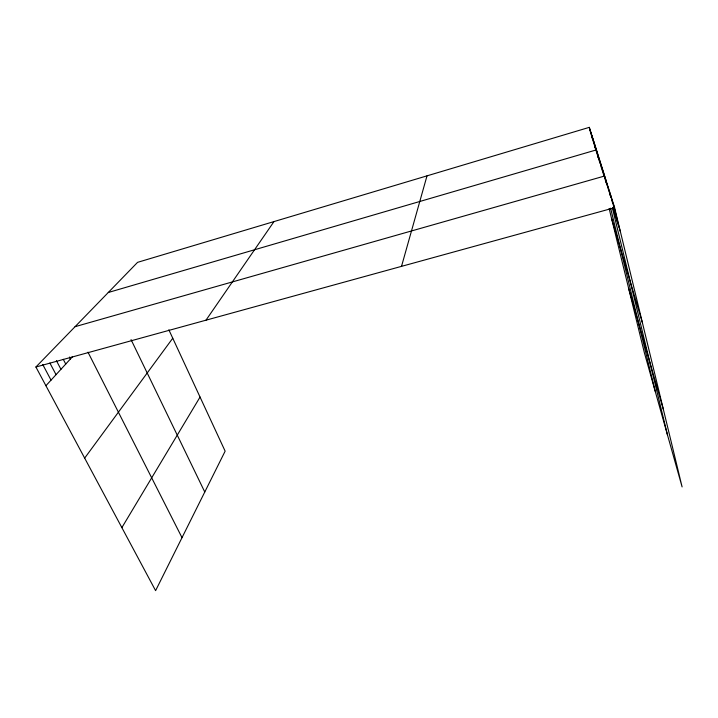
<?xml version="1.0" encoding="UTF-8"?>
<svg xmlns="http://www.w3.org/2000/svg" width="718" height="718" viewBox="0 0 718 718"><rect width="100%" height="100%" fill="white"/><g stroke="black" fill="none" stroke-linecap="round" stroke-linejoin="round"><path stroke-width="1.08" d="M401.515 266.36L427.004 175.856M121.872 527.622L200.053 397.063M205.985 320.183L273.98 221.584M84.661 458.111L172.76 338.214M45.916 385.719L72.401 356.792M168.847 329.795L225.138 451.155L155.6 590.645L35.9 367.006L137.569 262.348L589.316 127.355L614.599 207.699L682.1 486.921L644.387 352.816L609.133 208.507M108.265 292.504L596.407 149.882L598.731 159.423M75.067 326.681L604.628 176.009L606.647 184.32M35.9 367.006L614.599 207.699M42.73 364.502L51.032 380.127M49.91 363.039L56.04 374.652M56.417 360.66L60.94 369.303M63.265 359.305L65.742 364.071M69.458 357.052L70.436 358.946M87.991 352.188L182.013 537.665M131.053 339.614L204.774 492.018M612.966 207.646L620.343 231.474M611.601 218.595L642.413 322.75M628.744 288.762L663.342 409.323M600.329 162.349L602.366 170.731M599.315 159.127L601.585 168.461M598.318 155.977L600.167 163.542M597.349 152.898L599.44 161.46M610.605 208.184L655.193 391.247M595.446 146.849L598.004 157.35M594.513 143.878L596.541 152.198M593.598 140.979L595.725 149.667M592.709 138.134L595.069 147.827M591.829 135.352L593.651 142.819M590.977 132.633L592.269 137.919M590.133 129.967L592.179 138.341M589.316 127.355L590.833 133.584M613.235 203.373L618.925 226.888M611.907 199.164L617.543 222.418M610.614 195.054L612.391 202.377M613.657 207.601L616.188 218.057M609.358 191.051L610.937 197.558M613.558 208.391L614.877 213.811M608.128 187.156L610.21 195.727M613.073 207.52L613.594 209.665M606.934 183.35L608.738 190.773M605.768 179.635L607.293 185.935M612.436 208.175L667.498 435M603.515 172.473L605.875 182.192M602.429 169.017L603.721 174.366M601.361 165.643L603.676 175.165"/></g></svg>
